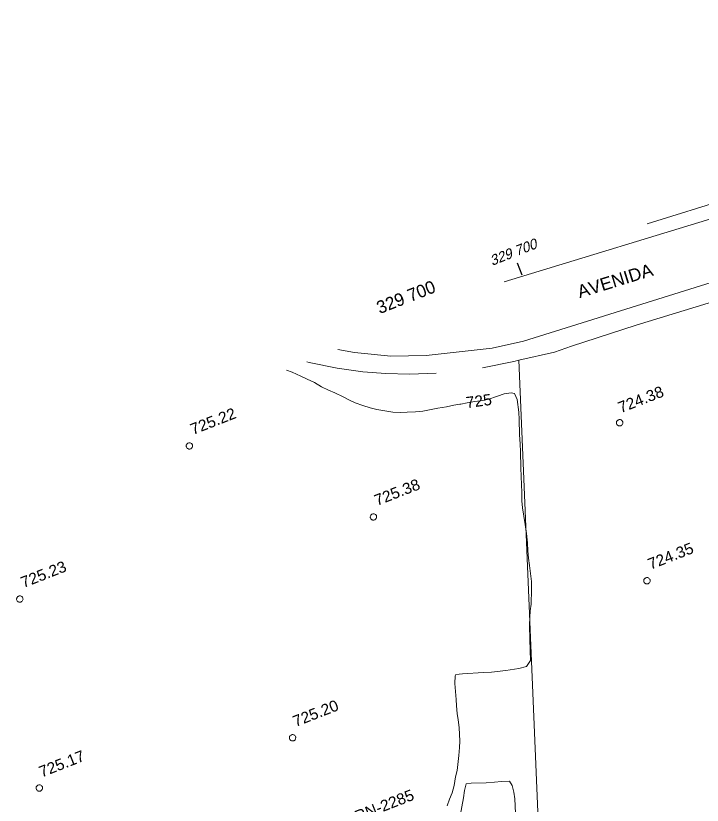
# Model space of a CAD drawing. Header units: millimetres. Extents: x 348 to 2201, y 118 to 1049.
# Drawn here: x 640 to 748, y 717.6 to 841.7 of the extents above; entities that cross this region are included whole.
import ezdxf
from ezdxf.enums import TextEntityAlignment as Align

# ---------------------------------------------------------------- set-up
doc = ezdxf.new("R2010")
doc.units = ezdxf.units.MM
for name, color, linetype, lineweight in [('100_SIST_VIARIO_MEIO_FIO', 1, 'Continuous', 18), ('108_SEP_FIS_CANT_CENT_ILHA', 7, 'Continuous', 18), ('144_P_DUPLA_ASF_TOP', 7, 'Continuous', 18), ('206_MURO_E_MURO_ARRIMO', 7, 'Continuous', 18), ('600_CURVA_MESTRA', 14, 'Continuous', 18), ('602_CURVA_MESTRA_TOP', 24, 'Continuous', 18), ('604_CURVA_INTERM', 7, 'Continuous', 18), ('606_PTO_COTADO', 9, 'Continuous', 18), ('624_SEGM_CURVA_MESTRA', 14, 'Continuous', 18), ('712_V_REDE_SEC_II_PLANIALT', 7, 'Continuous', 18), ('902_MALHA_TEXTO_COORD_UTM', 7, 'Continuous', 13)]:
    doc.layers.add(name, color=color, linetype=linetype, lineweight=lineweight)
doc.layers.add('910_COORD_UTM_COR_ALEGRE', color=7, linetype='Continuous')
doc.styles.add('Style-Arial', font='arial.ttf')

# ---------------------------------------------------------------- blocks, each defined once
blk = doc.blocks.new('SP09')
at = {"color": 0, "linetype": 'Continuous'}
blk.add_lwpolyline([(-0.03, -0.51), (-0.14, -0.49), (-0.24, -0.46), (-0.31, -0.42), (-0.35, -0.39), (-0.42, -0.31), (-0.47, -0.24), (-0.51, -0.15), (-0.52, -0.09), (-0.52, 0.03), (-0.51, 0.11), (-0.48, 0.2), (-0.44, 0.27), (-0.4, 0.33), (-0.32, 0.39), (-0.23, 0.44), (-0.15, 0.48), (-0.1, 0.48), (-0.03, 0.48), (0.08, 0.48), (0.19, 0.44), (0.27, 0.4), (0.35, 0.32), (0.41, 0.23), (0.46, 0.11), (0.48, 0.03), (0.48, -0.03), (0.47, -0.08), (0.44, -0.21), (0.38, -0.3), (0.31, -0.38), (0.23, -0.44), (0.1, -0.49), (0.02, -0.51)], close=True, dxfattribs=at)

msp = doc.modelspace()

# ---------------------------------------------------------------- linework, layer by layer
at = {"layer": '100_SIST_VIARIO_MEIO_FIO'}
msp.add_lwpolyline([(690.73, 789.23), (693.35, 788.76), (699.05, 788.18), (704.58, 788.27), (715, 789.44), (719.94, 790.54), (769.75, 806.09)], dxfattribs=at)
at = {"layer": '108_SEP_FIS_CANT_CENT_ILHA'}
for points in [[(739.39, 808.98), (844.69, 841.68)], [(845.51, 839.67), (753, 810.86), (716.89, 799.85)]]:
    msp.add_lwpolyline(points, dxfattribs=at)
at = {"layer": '206_MURO_E_MURO_ARRIMO'}
for p, q in [((737.63, 793.01), (775.85, 804.81)), ((727.49, 789.75), (737.63, 793.01)), ((724.77, 788.8), (727.49, 789.75)), ((719.2, 787.51), (724.77, 788.8)), ((685.85, 787.26), (686.19, 787.18)), ((686.19, 787.18), (690.62, 786.28)), ((713.46, 786.32), (718.38, 787.32)), ((718.38, 787.32), (719.2, 787.51)), ((690.62, 786.28), (694.62, 785.7)), ((694.62, 785.7), (698.27, 785.41)), ((698.27, 785.41), (701.98, 785.34)), ((701.98, 785.34), (706.19, 785.49))]:
    msp.add_line(p, q, dxfattribs=at)
msp.add_lwpolyline([(719.2, 787.51), (722.22, 715.26)], dxfattribs=at)
at = {"layer": '600_CURVA_MESTRA', "elevation": 725, "flags": 128}
msp.add_lwpolyline([(709.9, 780.6), (708.94, 780.44), (707.78, 780.19), (706.46, 780), (704.09, 779.51), (702.91, 779.4), (701.62, 779.34), (700.58, 779.32), (699.36, 779.35), (698.08, 779.54), (696.84, 779.8), (695.77, 780.06), (694.62, 780.39), (693.46, 780.82), (692.44, 781.3), (691.55, 781.75), (690.26, 782.37), (689.25, 782.79), (688.14, 783.34), (687.02, 784.01), (685.89, 784.57), (684.9, 784.99), (683.5, 785.62), (682.63, 785.95)], dxfattribs=at)
at = {"layer": '600_CURVA_MESTRA', "elevation": 725}
msp.add_lwpolyline([(707.93, 717.47), (708.26, 718.49), (708.67, 719.52), (709.01, 720.66), (709.24, 722.03), (709.47, 723.01), (709.76, 725.35), (709.83, 726.61), (709.91, 727.63), (709.78, 729.79), (709.63, 730.99), (709.48, 731.99), (709.37, 733.19), (709.33, 734.19), (709.24, 735.45), (709.11, 736.7), (709.19, 737.89), (709.29, 738.08), (710.32, 738.22), (713.64, 738.42), (714.89, 738.49), (717.14, 738.73), (719.2, 739.05), (720.39, 739.36), (721.03, 740.28), (720.93, 743.63), (720.87, 745.88), (720.89, 747.09), (720.95, 748.12), (721.11, 749.19), (721.2, 751.47), (721.16, 752.73), (721.02, 753.97), (720.84, 755.26), (720.7, 756.41), (720.61, 757.54), (720.55, 758.83), (720.4, 760.28), (720.19, 761.7), (719.75, 764.33), (719.64, 765.42), (719.64, 766.72), (719.53, 769.23), (719.51, 770.62), (719.45, 773.16), (719.39, 774.34), (719.3, 775.82), (719.23, 778.21), (719.16, 779.35), (718.92, 781.36), (718.5, 782.27), (717.98, 782.4), (716.86, 782.26), (715.85, 781.89)], dxfattribs=at)
at = {"layer": '604_CURVA_INTERM', "elevation": 724, "flags": 128}
msp.add_lwpolyline([(709.85, 715.31), (710.46, 718.73), (710.62, 719.85), (710.89, 720.89), (711.68, 721.01), (714.06, 721.09), (715.36, 721.19), (716.45, 721.3), (717.69, 721.31), (718.14, 720.67), (718.39, 719.58), (718.54, 718.55), (718.67, 716.28)], dxfattribs=at)
at = {"layer": '624_SEGM_CURVA_MESTRA', "elevation": 725}
msp.add_lwpolyline([(715.85, 781.89), (715.68, 781.83), (714.47, 781.42), (713.47, 781.2), (712.28, 781.04), (711.05, 780.84), (710.05, 780.63), (709.9, 780.6)], dxfattribs=at)
at = {"layer": '910_COORD_UTM_COR_ALEGRE', "color": 253, "flags": 128}
msp.add_lwpolyline([(718.93, 802.83), (719.66, 800.97)], dxfattribs=at)

# ---------------------------------------------------------------- block references
at = {"layer": '606_PTO_COTADO', "rotation": 21.41522089134761}
for p in [(735.06, 777.71, 724.38), (667.38, 774.06, 725.22), (696.33, 762.89, 725.38), (739.36, 752.86, 724.35), (640.7, 749.98, 725.23), (683.61, 728.17, 725.2), (643.77, 720.27, 725.17)]:
    msp.add_blockref('SP09', p, dxfattribs=at)

# ---------------------------------------------------------------- texts
at = {"layer": '144_P_DUPLA_ASF_TOP', "style": 'Style-Arial'}
msp.add_text('AVENIDA', height=2, rotation=17.0919, dxfattribs=at).set_placement((728.46, 798.23), align=Align.MIDDLE_LEFT)
at = {"layer": '602_CURVA_MESTRA_TOP', "style": 'Style-Arial'}
msp.add_text('725', height=1.75, rotation=7.4651, dxfattribs=at).set_placement((712.89, 781.12), align=Align.MIDDLE_CENTER)
at = {"layer": '606_PTO_COTADO', "style": 'Style-Arial'}
for s, p in [('724.38', (738.37, 781.36, 724.38)), ('725.22', (671.08, 777.94, 725.22)), ('725.38', (700.03, 766.77, 725.38)), ('724.35', (743.06, 756.74, 724.35)), ('725.23', (644.4, 753.86, 725.23)), ('725.20', (687.21, 732.01, 725.2)), ('725.17', (647.27, 724.07, 725.17))]:
    msp.add_text(s, height=1.75, rotation=21.4152, dxfattribs=at).set_placement(p, align=Align.MIDDLE_CENTER)
at = {"layer": '712_V_REDE_SEC_II_PLANIALT', "style": 'Style-Arial'}
msp.add_text('V-2285=RN-2285', height=1.75, rotation=21.4152, dxfattribs=at).set_placement((685.11, 711.51, 723.07))
at = {"layer": '902_MALHA_TEXTO_COORD_UTM'}
msp.add_text('329 700', height=2, rotation=21.4152, dxfattribs=at).set_placement((702.01, 795.97), align=Align.BOTTOM_CENTER)
at = {"layer": '910_COORD_UTM_COR_ALEGRE', "color": 253, "oblique": 15}
msp.add_text('329 700', height=1.6, rotation=21.4152, dxfattribs=at).set_placement((718.27, 804.51), align=Align.MIDDLE_CENTER)

doc.saveas('drawing.dxf')
